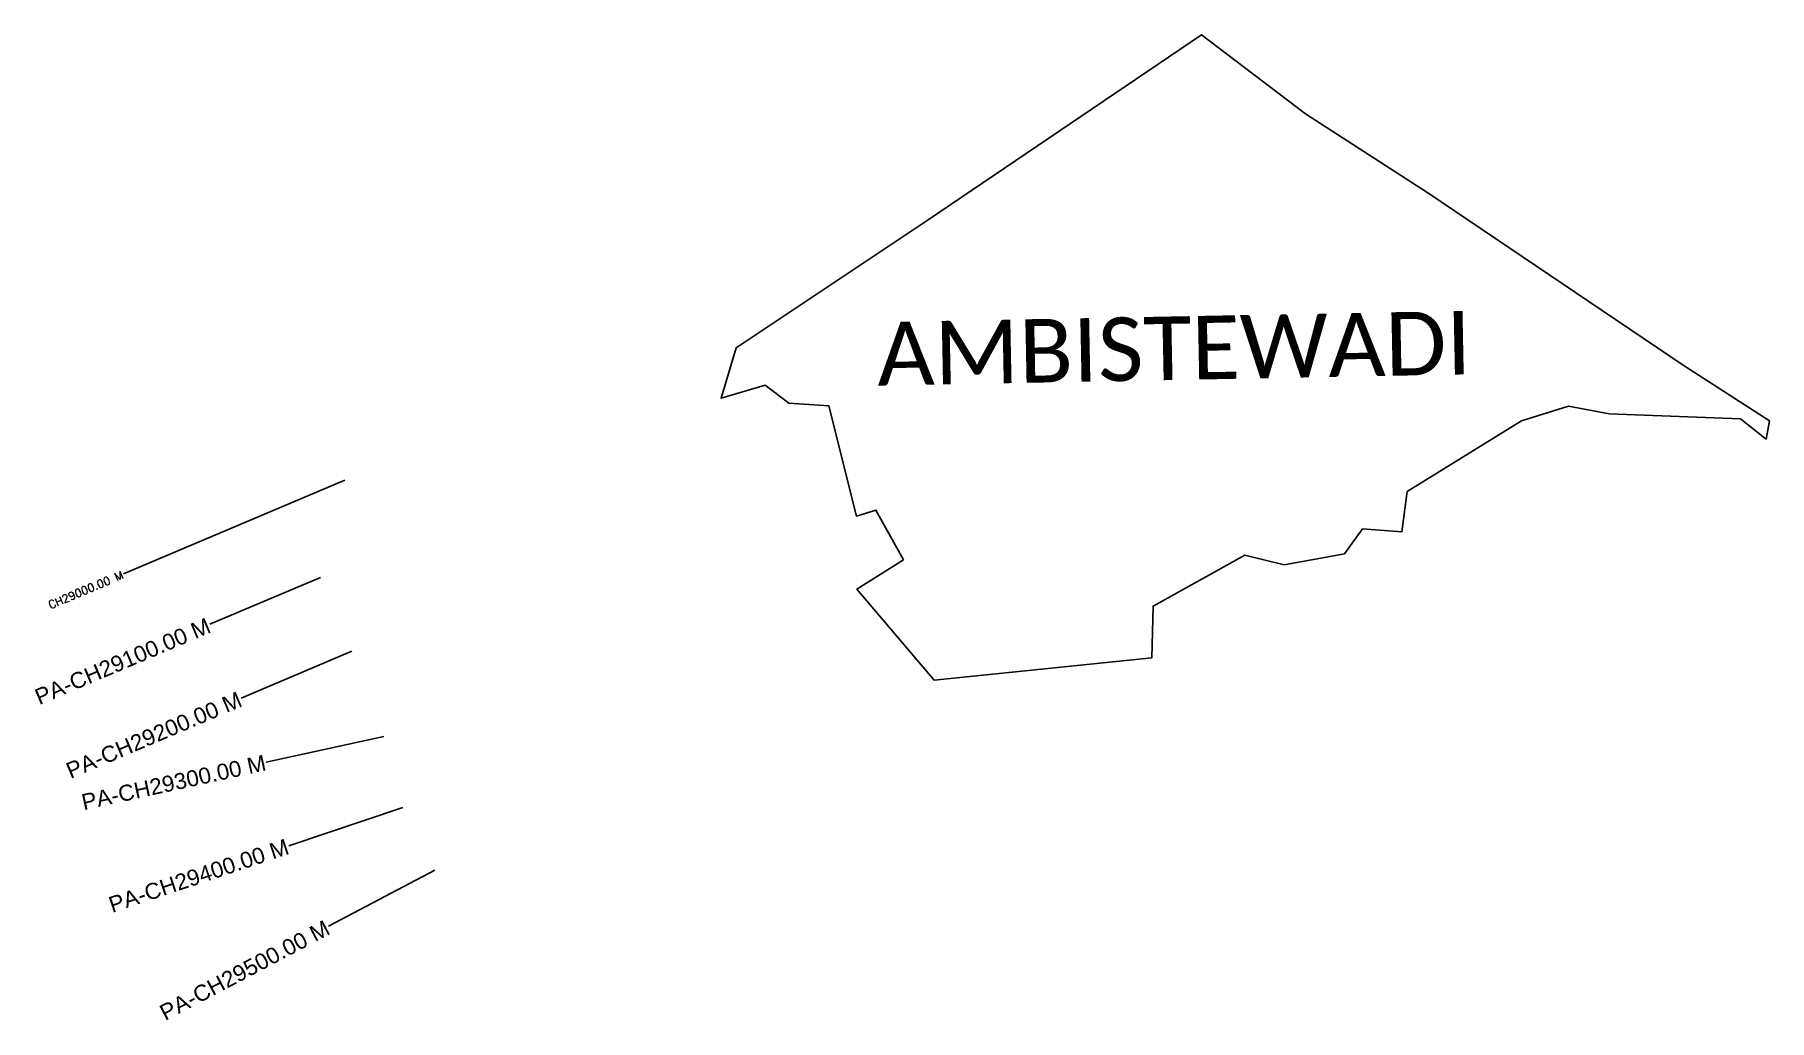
# Model space of a CAD drawing. Header units: metres. Extents: x 256282 to 258447, y 2204069 to 2205299.
import ezdxf
from ezdxf.enums import TextEntityAlignment as Align

# ---------------------------------------------------------------- set-up
doc = ezdxf.new("R2010")
doc.units = ezdxf.units.M
for name, color, linetype in [('CS', 134, 'Continuous'), ('CSMark', 6, 'Continuous'), ('village', 3, 'Continuous'), ('VILLAGE NAME', 250, 'Continuous')]:
    doc.layers.add(name, color=color, linetype=linetype)
doc.styles.add('DynamicDimensions', font='arial.ttf')
doc.styles.get("Standard").update_dxf_attribs({"font": 'simplex.shx'})

msp = doc.modelspace()

# ---------------------------------------------------------------- linework, layer by layer
at = {"layer": 'CS'}
for p, q in [((256669.1, 2204743.1), (256392.9, 2204626.1)), ((256639.1, 2204621.7), (256500.9, 2204563.3)), ((256639.1, 2204621.7), (256500.9, 2204563.3)), ((256678, 2204529.6), (256539.9, 2204471.2)), ((256678, 2204529.6), (256539.9, 2204471.2)), ((256678, 2204529.6), (256539.9, 2204471.2)), ((256717.8, 2204423.3), (256571.3, 2204391.2)), ((256717.8, 2204423.3), (256571.3, 2204391.2)), ((256717.8, 2204423.3), (256571.3, 2204391.2)), ((256741.5, 2204334.5), (256599.2, 2204287)), ((256741.5, 2204334.5), (256599.2, 2204287)), ((256741.5, 2204334.5), (256599.2, 2204287)), ((256781.6, 2204256.5), (256648.9, 2204186.6)), ((256781.6, 2204256.5), (256648.9, 2204186.6)), ((256781.6, 2204256.5), (256648.9, 2204186.6))]:
    msp.add_line(p, q, dxfattribs=at)
at = {"layer": 'village', "color": 3, "true_color": 0x00ff00}
msp.add_polyline3d([(257366.4, 2204643.9, 0), (257332, 2204705.9, 0), (257307.8, 2204698.4, 0), (257273.1, 2204835.9, 0), (257223.3, 2204839.3, 0), (257193.8, 2204861.5, 0), (257138.8, 2204845.4, 0), (257157.4, 2204908.1, 0), (257397.1, 2205067.9, 0), (257738.4, 2205299, 0), (257867.9, 2205200.2, 0), (258020.8, 2205101.5, 0), (258339.3, 2204886.5, 0), (258446.8, 2204817.3, 0), (258442.7, 2204794.3, 0), (258410.8, 2204819.6, 0), (258247.1, 2204825.9, 0), (258196, 2204835.4, 0), (258137.4, 2204817, 0), (257994.9, 2204729.1, 0), (257988.3, 2204678.6, 0), (257939.2, 2204682.2, 0), (257916.6, 2204651, 0), (257841.3, 2204637.6, 0), (257792.3, 2204649.4, 0), (257677.9, 2204586, 0), (257676.3, 2204521.6, 0), (257404.6, 2204493.7, 0), (257308.3, 2204607.3, 0)], close=True, dxfattribs=at)
msp.add_polyline3d([(257366.4, 2204643.9, 0), (257332, 2204705.9, 0), (257307.8, 2204698.4, 0), (257273.1, 2204835.9, 0), (257223.3, 2204839.3, 0), (257193.8, 2204861.5, 0), (257138.8, 2204845.4, 0), (257157.4, 2204908.1, 0), (257397.1, 2205067.9, 0), (257738.4, 2205299, 0), (257867.9, 2205200.2, 0), (258020.8, 2205101.5, 0), (258339.3, 2204886.5, 0), (258446.8, 2204817.3, 0), (258442.7, 2204794.3, 0), (258410.8, 2204819.6, 0), (258247.1, 2204825.9, 0), (258196, 2204835.4, 0), (258137.4, 2204817, 0), (257994.9, 2204729.1, 0), (257988.3, 2204678.6, 0), (257939.2, 2204682.2, 0), (257916.6, 2204651, 0), (257841.3, 2204637.6, 0), (257792.3, 2204649.4, 0), (257677.9, 2204586, 0), (257676.3, 2204521.6, 0), (257404.6, 2204493.7, 0), (257308.3, 2204607.3, 0)], close=True, dxfattribs=at)

# ---------------------------------------------------------------- texts
at = {"layer": 'CSMark'}
msp.add_text('CH29000.00 M', height=10, rotation=22.9423, dxfattribs=at).set_placement((256391.9, 2204625.7), align=Align.MIDDLE_RIGHT)
at = {"layer": 'CSMark', "style": 'DynamicDimensions'}
for s, rotation, p in [('PA-CH29100.00 M', 22.9423, (256500, 2204562.9)), ('PA-CH29100.00 M', 22.9423, (256500, 2204562.9)), ('PA-CH29200.00 M', 22.9423, (256539, 2204470.8)), ('PA-CH29200.00 M', 22.9423, (256539, 2204470.8)), ('PA-CH29200.00 M', 22.9423, (256539, 2204470.8)), ('PA-CH29300.00 M', 12.3227, (256570.3, 2204391)), ('PA-CH29300.00 M', 12.3227, (256570.3, 2204391)), ('PA-CH29300.00 M', 12.3227, (256570.3, 2204391)), ('PA-CH29400.00 M', 18.4471, (256598.2, 2204286.7)), ('PA-CH29400.00 M', 18.4471, (256598.2, 2204286.7)), ('PA-CH29400.00 M', 18.4471, (256598.2, 2204286.7)), ('PA-CH29500.00 M', 27.7786, (256648, 2204186.2))]:
    msp.add_text(s, height=20, rotation=rotation, dxfattribs=at).set_placement(p, align=Align.MIDDLE_RIGHT)
at = {"layer": 'VILLAGE NAME', "insert": (257332.6, 2204940.3), "char_height": 79.296, "attachment_point": 1, "rotation": 1.1028}
msp.add_mtext_dynamic_manual_height_columns('{\\fCalibri|b0|i0|c0|p34;AMBISTEWADI}', width=530.058, gutter_width=396.5, heights=[0], dxfattribs=at)
msp.add_mtext_dynamic_manual_height_columns('{\\fCalibri|b0|i0|c0|p34;AMBISTEWADI}', width=530.058, gutter_width=396.5, heights=[0], dxfattribs=at)

doc.saveas('drawing.dxf')
